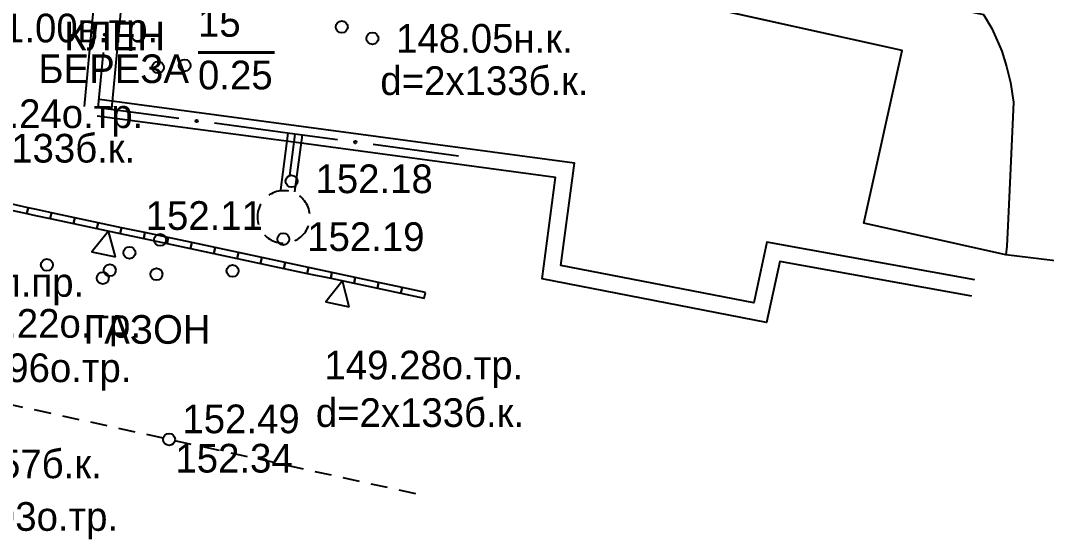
# Model space of a CAD drawing. Header units: metres. Extents: x -2743 to 126, y 13412 to 13916.
# Drawn here: x -1796.54 to -1753.61, y 13581.9 to 13603.61 of the extents above; entities that cross this region are included whole.
import ezdxf

# ---------------------------------------------------------------- set-up
doc = ezdxf.new("R2010")
doc.units = ezdxf.units.M
for name, color, linetype in [('link-улица Берзарина_Граница работ$0$ГП_Граница проектирования', 7, 'Continuous'), ('link-улица Берзарина_Покрытия — Новые$0$ДВ_ПП_Газон_Р', 7, 'Continuous'), ('output[1-12]_3_ДЖКХ-24_03233kl$0$Красные линии', 7, 'Continuous'), ('output[1-12]_3_ДЖКХ-24_03233pp$0$Водосток проектный', 7, 'Continuous'), ('output[1-12]_3_ДЖКХ-24_03233tp$0$Горизонтали', 7, 'Continuous'), ('output[1-12]_3_ДЖКХ-24_03233tp$0$Граница улицы', 7, 'Continuous'), ('output[1-12]_3_ДЖКХ-24_03233tp$0$Колодцы', 7, 'Continuous'), ('output[1-12]_3_ДЖКХ-24_03233tp$0$Леса и газоны', 7, 'Continuous'), ('output[1-12]_3_ДЖКХ-24_03233tp$0$Отдельно стоящее дерево', 7, 'Continuous'), ('output[1-12]_3_ДЖКХ-24_03233up$0$Газопровод', 7, 'Continuous'), ('output[1-12]_3_ДЖКХ-24_03233up$0$Теплосеть', 7, 'Continuous')]:
    doc.layers.add(name, color=color, linetype=linetype)

msp = doc.modelspace()

# ---------------------------------------------------------------- linework, layer by layer
at = {"layer": 'link-улица Берзарина_Граница работ$0$ГП_Граница проектирования'}
msp.add_lwpolyline([(-1748.428, 13592.966), (-1755.307, 13593.812), (-1761.248, 13595.125), (-1759.643, 13602.356), (-1820.672, 13615.843), (-1829.782, 13615.154), (-1829.611, 13614.169), (-1831.187, 13613.895), (-1831.358, 13614.88), (-1852.158, 13619.813)], dxfattribs=at)
at = {"layer": 'link-улица Берзарина_Покрытия — Новые$0$ДВ_ПП_Газон_Р'}
msp.add_lwpolyline([(-1755.619, 13602.648), (-1755.477, 13602.33), (-1755.29, 13601.689), (-1755.118, 13601.009), (-1754.99, 13600.195), (-1755.12, 13597.414), (-1755.233, 13595.012), (-1755.273, 13594.166), (-1755.307, 13593.812), (-1761.248, 13595.125), (-1759.643, 13602.356), (-1765.759, 13603.707), (-1780.753, 13607.021), (-1793.32, 13609.798), (-1808.431, 13613.137), (-1807.83, 13614.933), (-1792.75, 13611.655), (-1792.495, 13611.599), (-1780.292, 13608.996), (-1765.254, 13605.788), (-1756.246, 13603.866), (-1755.899, 13603.275), (-1755.619, 13602.648)], close=True, dxfattribs=at)
at = {"layer": 'output[1-12]_3_ДЖКХ-24_03233kl$0$Красные линии'}
for points in [[(-1796.226, 13595.777), (-1797.203, 13595.991), (-1797.256, 13595.747), (-1796.279, 13595.533), (-1796.226, 13595.777)], [(-1795.868, 13595.699), (-1796.226, 13595.777), (-1796.279, 13595.533), (-1795.921, 13595.454), (-1795.301, 13595.322), (-1795.249, 13595.567), (-1795.868, 13595.699)], [(-1794.271, 13595.359), (-1795.249, 13595.567), (-1795.301, 13595.322), (-1794.323, 13595.114), (-1794.271, 13595.359)], [(-1793.293, 13595.15), (-1794.271, 13595.359), (-1794.323, 13595.114), (-1793.345, 13594.906), (-1793.293, 13595.15)], [(-1792.315, 13594.942), (-1793.293, 13595.15), (-1793.345, 13594.906), (-1792.367, 13594.698), (-1792.315, 13594.942)], [(-1791.337, 13594.734), (-1792.315, 13594.942), (-1792.367, 13594.698), (-1791.389, 13594.489), (-1791.337, 13594.734)], [(-1792.575, 13593.719), (-1792.856, 13594.802), (-1793.553, 13593.928), (-1792.575, 13593.719)], [(-1790.359, 13594.525), (-1791.337, 13594.734), (-1791.389, 13594.489), (-1790.411, 13594.281), (-1790.359, 13594.525)], [(-1789.38, 13594.317), (-1790.359, 13594.525), (-1790.411, 13594.281), (-1789.433, 13594.073), (-1789.38, 13594.317)], [(-1788.402, 13594.109), (-1789.38, 13594.317), (-1789.433, 13594.073), (-1788.454, 13593.864), (-1788.402, 13594.109)], [(-1787.424, 13593.901), (-1788.402, 13594.109), (-1788.454, 13593.864), (-1787.476, 13593.656), (-1787.424, 13593.901)], [(-1786.446, 13593.692), (-1787.424, 13593.901), (-1787.476, 13593.656), (-1786.498, 13593.448), (-1786.446, 13593.692)], [(-1785.468, 13593.484), (-1786.446, 13593.692), (-1786.498, 13593.448), (-1785.52, 13593.239), (-1785.468, 13593.484)], [(-1784.49, 13593.276), (-1785.468, 13593.484), (-1785.52, 13593.239), (-1784.542, 13593.031), (-1784.49, 13593.276)], [(-1783.512, 13593.067), (-1784.49, 13593.276), (-1784.542, 13593.031), (-1783.564, 13592.823), (-1783.512, 13593.067)], [(-1782.794, 13591.636), (-1783.075, 13592.719), (-1783.772, 13591.845), (-1782.794, 13591.636)], [(-1782.534, 13592.859), (-1783.512, 13593.067), (-1783.564, 13592.823), (-1782.586, 13592.614), (-1782.534, 13592.859)], [(-1781.556, 13592.651), (-1782.534, 13592.859), (-1782.586, 13592.614), (-1781.608, 13592.406), (-1781.556, 13592.651)], [(-1780.578, 13592.442), (-1781.556, 13592.651), (-1781.608, 13592.406), (-1780.63, 13592.198), (-1780.578, 13592.442)], [(-1779.6, 13592.234), (-1780.578, 13592.442), (-1780.63, 13592.198), (-1779.652, 13591.99), (-1779.6, 13592.234)]]:
    msp.add_lwpolyline(points, close=True, dxfattribs=at)
at = {"layer": 'output[1-12]_3_ДЖКХ-24_03233tp$0$Горизонтали'}
for centre in [(-1790.7, 13594.428), (-1790.328, 13586.082)]:
    msp.add_circle(centre, 0.25, dxfattribs=at)
at = {"layer": 'output[1-12]_3_ДЖКХ-24_03233tp$0$Граница улицы'}
for points in [[(-1796.44, 13587.423), (-1797.126, 13587.573)], [(-1795.266, 13587.165), (-1795.952, 13587.316)], [(-1794.092, 13586.908), (-1794.778, 13587.058)], [(-1792.918, 13586.65), (-1793.604, 13586.8)], [(-1791.744, 13586.392), (-1792.43, 13586.543)], [(-1790.57, 13586.135), (-1791.256, 13586.285)], [(-1789.396, 13585.876), (-1790.082, 13586.027)], [(-1788.222, 13585.618), (-1788.908, 13585.769)], [(-1787.049, 13585.359), (-1787.734, 13585.51)], [(-1785.875, 13585.1), (-1786.56, 13585.251)], [(-1784.701, 13584.842), (-1785.387, 13584.993)], [(-1783.527, 13584.583), (-1784.213, 13584.734)], [(-1782.354, 13584.324), (-1783.039, 13584.475)], [(-1781.18, 13584.066), (-1781.865, 13584.217)], [(-1780.006, 13583.807), (-1780.692, 13583.958)]]:
    msp.add_lwpolyline(points, dxfattribs=at)
at = {"layer": 'output[1-12]_3_ДЖКХ-24_03233tp$0$Колодцы'}
for centre in [(-1785.198, 13596.886), (-1785.546, 13594.466)]:
    msp.add_circle(centre, 0.25, dxfattribs=at)
at = {"layer": 'output[1-12]_3_ДЖКХ-24_03233tp$0$Леса и газоны'}
for centre in [(-1790.79, 13601.649), (-1789.674, 13601.729)]:
    msp.add_circle(centre, 0.25, dxfattribs=at)
at = {"layer": 'output[1-12]_3_ДЖКХ-24_03233tp$0$Отдельно стоящее дерево'}
for centre in [(-1783.101, 13603.34), (-1781.817, 13602.86), (-1791.986, 13593.893), (-1795.439, 13593.384), (-1792.806, 13593.159), (-1790.854, 13592.996), (-1787.668, 13593.131), (-1787.667, 13593.131), (-1793.099, 13592.831)]:
    msp.add_circle(centre, 0.25, dxfattribs=at)
at = {"layer": 'output[1-12]_3_ДЖКХ-24_03233up$0$Теплосеть'}
for points in [[(-1793.863, 13600.013), (-1792.723, 13612.253)], [(-1792.717, 13599.907), (-1791.577, 13612.147)], [(-1793.29, 13599.96), (-1793.075, 13602.273)], [(-1789.918, 13599.509), (-1793.29, 13599.96)], [(-1785.014, 13599.207), (-1793.244, 13600.307)], [(-1785.106, 13598.513), (-1793.336, 13599.613)], [(-1785.06, 13598.86), (-1788.432, 13599.311)], [(-1756.608, 13592.764), (-1765.311, 13594.334), (-1765.86, 13591.799), (-1773.939, 13593.361), (-1773.367, 13597.64), (-1785.013, 13599.207)], [(-1785.357, 13598.899), (-1785.669, 13596.518)], [(-1785.06, 13598.86), (-1785.287, 13597.125)], [(-1784.763, 13598.821), (-1785.074, 13596.44)], [(-1783.276, 13598.62), (-1785.06, 13598.86)], [(-1756.732, 13592.076), (-1764.769, 13593.526), (-1765.32, 13590.981), (-1774.721, 13592.799), (-1774.153, 13597.04), (-1785.107, 13598.513)], [(-1778.22, 13597.94), (-1781.789, 13598.42)], [(-1785.316, 13596.468), (-1785.372, 13596.479), (-1785.448, 13596.487), (-1785.525, 13596.49), (-1785.602, 13596.488), (-1785.678, 13596.48), (-1785.754, 13596.467), (-1785.828, 13596.449), (-1785.901, 13596.425), (-1785.973, 13596.397), (-1786.042, 13596.364), (-1786.109, 13596.326), (-1786.156, 13596.294)], [(-1784.438, 13595.519), (-1784.446, 13595.576), (-1784.461, 13595.651), (-1784.482, 13595.725), (-1784.508, 13595.797), (-1784.539, 13595.868), (-1784.575, 13595.936), (-1784.615, 13596.001), (-1784.66, 13596.063), (-1784.709, 13596.122), (-1784.762, 13596.178), (-1784.819, 13596.229), (-1784.864, 13596.265)], [(-1786.489, 13595.927), (-1786.516, 13595.877), (-1786.548, 13595.807), (-1786.575, 13595.735), (-1786.596, 13595.661), (-1786.612, 13595.586), (-1786.623, 13595.51), (-1786.629, 13595.433), (-1786.629, 13595.357), (-1786.624, 13595.28), (-1786.614, 13595.204), (-1786.599, 13595.129), (-1786.583, 13595.074)], [(-1784.716, 13594.65), (-1784.666, 13594.709), (-1784.621, 13594.771), (-1784.58, 13594.836), (-1784.544, 13594.903), (-1784.512, 13594.973), (-1784.492, 13595.027)], [(-1786.337, 13594.644), (-1786.298, 13594.602), (-1786.241, 13594.551), (-1786.181, 13594.503), (-1786.117, 13594.46), (-1786.051, 13594.421), (-1785.982, 13594.387), (-1785.911, 13594.358), (-1785.838, 13594.334), (-1785.764, 13594.315), (-1785.688, 13594.301), (-1785.612, 13594.293), (-1785.555, 13594.291)], [(-1785.07, 13594.392), (-1785.018, 13594.416), (-1784.951, 13594.454), (-1784.888, 13594.497), (-1784.827, 13594.544), (-1784.77, 13594.595), (-1784.716, 13594.65)]]:
    msp.add_lwpolyline(points, dxfattribs=at)
for centre in [(-1793.005, 13603.02), (-1789.175, 13599.41), (-1782.532, 13598.52)]:
    msp.add_circle(centre, 0.05, dxfattribs=at)

# ---------------------------------------------------------------- texts
at = {"layer": 'output[1-12]_3_ДЖКХ-24_03233pp$0$Водосток проектный'}
msp.add_text('d=400пп.пр.', height=1.2, dxfattribs=at).set_placement((-1802.776, 13592.052))
at = {"layer": 'output[1-12]_3_ДЖКХ-24_03233tp$0$Горизонтали'}
for s, p in [('152.11', (-1791.305, 13594.85)), ('152.49', (-1789.768, 13586.343)), ('152.34', (-1790.062, 13584.698))]:
    msp.add_text(s, height=1.2, dxfattribs=at).set_placement(p)
at = {"layer": 'output[1-12]_3_ДЖКХ-24_03233tp$0$Колодцы'}
for s, p in [('152.18', (-1784.198, 13596.386)), ('152.19', (-1784.546, 13593.966))]:
    msp.add_text(s, height=1.2, dxfattribs=at).set_placement(p)
at = {"layer": 'output[1-12]_3_ДЖКХ-24_03233tp$0$Леса и газоны'}
for s, p in [('15', (-1789.116, 13602.928)), ('КЛЕН', (-1794.714, 13602.364)), ('БЕРЕЗА', (-1795.794, 13600.991)), ('——', (-1789.116, 13601.828)), ('0.25', (-1789.116, 13600.728)), ('ГАЗОН', (-1793.907, 13590.085))]:
    msp.add_text(s, height=1.2, dxfattribs=at).set_placement(p)
at = {"layer": 'output[1-12]_3_ДЖКХ-24_03233up$0$Газопровод'}
msp.add_text('151.00в.тр.', height=1.2, dxfattribs=at).set_placement((-1799.059, 13602.693))
at = {"layer": 'output[1-12]_3_ДЖКХ-24_03233up$0$Теплосеть'}
for s, p in [('148.05н.к.', (-1780.825, 13602.261)), ('d=2x133б.к.', (-1781.485, 13600.493)), ('149.24о.тр.', (-1799.725, 13599.11)), ('d=2x133б.к.', (-1800.455, 13597.666)), ('149.22о.тр.', (-1799.82, 13590.338)), ('148.96о.тр.', (-1800.22, 13588.481)), ('149.28о.тр.', (-1783.824, 13588.596)), ('d=2x133б.к.', (-1784.185, 13586.606)), ('d=2x57б.к.', (-1800.967, 13584.462)), ('148.93о.тр.', (-1800.778, 13582.26))]:
    msp.add_text(s, height=1.2, dxfattribs=at).set_placement(p)

doc.saveas('drawing.dxf')
